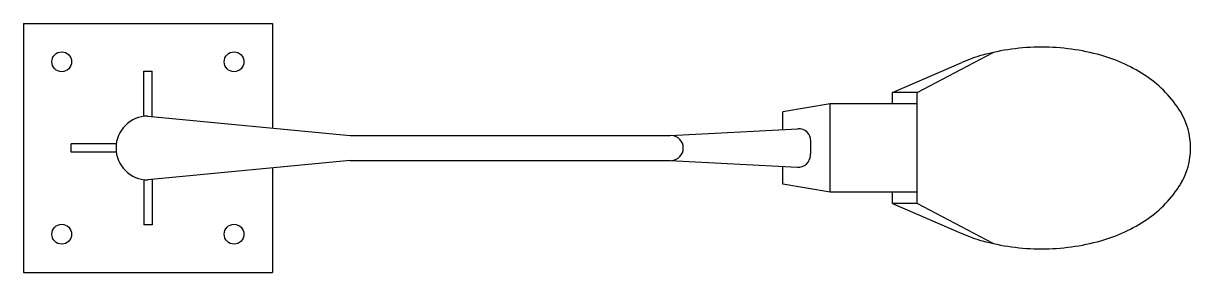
# Model space of a CAD drawing. Header units: millimetres. Extents: x -305 to 2513, y -300 to 301.
import ezdxf

# ---------------------------------------------------------------- set-up
doc = ezdxf.new("R2010")
doc.units = ezdxf.units.MM
doc.layers.add('ceco.net 262', color=7, linetype='Continuous')

msp = doc.modelspace()

# ---------------------------------------------------------------- linework, layer by layer
at = {"layer": 'ceco.net 262', "linetype": 'ByBlock'}
for p, q in [((-304.5, 301.3), (296.7, 301.3)), ((-304.5, 301.3), (-304.5, -300)), ((296.7, 301.3), (296.7, 48.7)), ((1853.4, 134.5), (2036.2, 231)), ((1793.4, 134.5), (1961.2, 207.1)), ((-13.9, 76.9), (-13.9, 185.6)), ((-13.9, 185.6), (6.1, 185.6)), ((6.1, 76.6), (6.1, 185.6)), ((1793.4, 107.4), (1793.4, 134.5)), ((1853.4, 134.5), (1793.4, 134.5)), ((1853.4, -133.2), (1853.4, 134.5)), ((1643.3, 107.4), (1528.5, 87.6)), ((1528.5, 45.2), (1528.5, 87.6)), ((1643.3, -106), (1643.3, 107.4)), ((1853.4, 107.4), (1643.3, 107.4)), ((-3.9, 77.6), (484.4, 30.7)), ((-79.8, 10.7), (-188.9, 10.7)), ((-188.9, -9.3), (-188.9, 10.7)), ((-80.1, -9.3), (-188.9, -9.3)), ((484.4, -29.3), (-3.9, -76.3)), ((296.7, -47.4), (296.7, -300)), ((1528.5, -86.3), (1528.5, -43.9)), ((-13.9, -75.6), (-13.9, -184.3)), ((6.1, -75.3), (6.1, -184.3)), ((1643.3, -106), (1528.5, -86.3)), ((1853.4, -106), (1643.3, -106)), ((1793.4, -133.2), (1793.4, -106)), ((1793.4, -133.2), (1961.2, -205.8)), ((1853.4, -133.2), (1793.4, -133.2)), ((2036.2, -229.7), (1853.4, -133.2)), ((6.1, -184.3), (-13.9, -184.3)), ((-304.5, -300), (296.7, -300))]:
    msp.add_line(p, q, dxfattribs=at)
at = {"layer": 'ceco.net 262'}
for p, q in [((484.4, 30.7), (1256.9, 30.7)), ((1256.9, 30.7), (1565, 47.1)), ((484.4, -29.3), (1256.9, -29.3)), ((1256.9, -29.3), (1564.1, -45.8))]:
    msp.add_line(p, q, dxfattribs=at)
at = {"layer": 'ceco.net 262', "linetype": 'ByBlock'}
for centre in [(-211.8, 208.6), (204.1, 208.6), (-211.8, -207.3), (204.1, -207.3)]:
    msp.add_circle(centre, 23.9, dxfattribs=at)
for centre, radius, start, end in [((2153.2, -286.8), 530.8, 90, 105.6417), ((2153.2, -286.8), 530.8, 74.3583, 90), ((2113.6, -145.3), 383.9, 105.6417, 113.3798), ((2192.8, -145.3), 383.9, 55.9432, 74.3583), ((2253.3, -55.8), 275.9, 31.4993, 55.9432), ((2345.4, 0.7), 167.8, 0, 31.4993), ((-3.9, 0.7), 76.9, 90, 270), ((2345.4, 0.7), 167.8, 328.5007, 0), ((2253.3, 57.1), 275.9, 304.0568, 328.5007), ((2192.8, 146.6), 383.9, 285.6417, 304.0568), ((2113.6, 146.6), 383.9, 246.6202, 254.3583), ((2153.2, 288.1), 530.8, 254.3583, 270), ((2153.2, 288.1), 530.8, 270, 285.6417)]:
    msp.add_arc(centre, radius, start, end, dxfattribs=at)
at = {"layer": 'ceco.net 262'}
for centre, radius, start, end in [((1258.5, 0.6), 30.1, 272.9745, 87.0255), ((1566.6, 17.2), 30, 359.9782, 93.0571), ((965.9, 17.4), 630.7, 356.8342, 359.9782), ((1565.7, -15.8), 30, 266.9429, 356.8342)]:
    msp.add_arc(centre, radius, start, end, dxfattribs=at)

doc.saveas('drawing.dxf')
